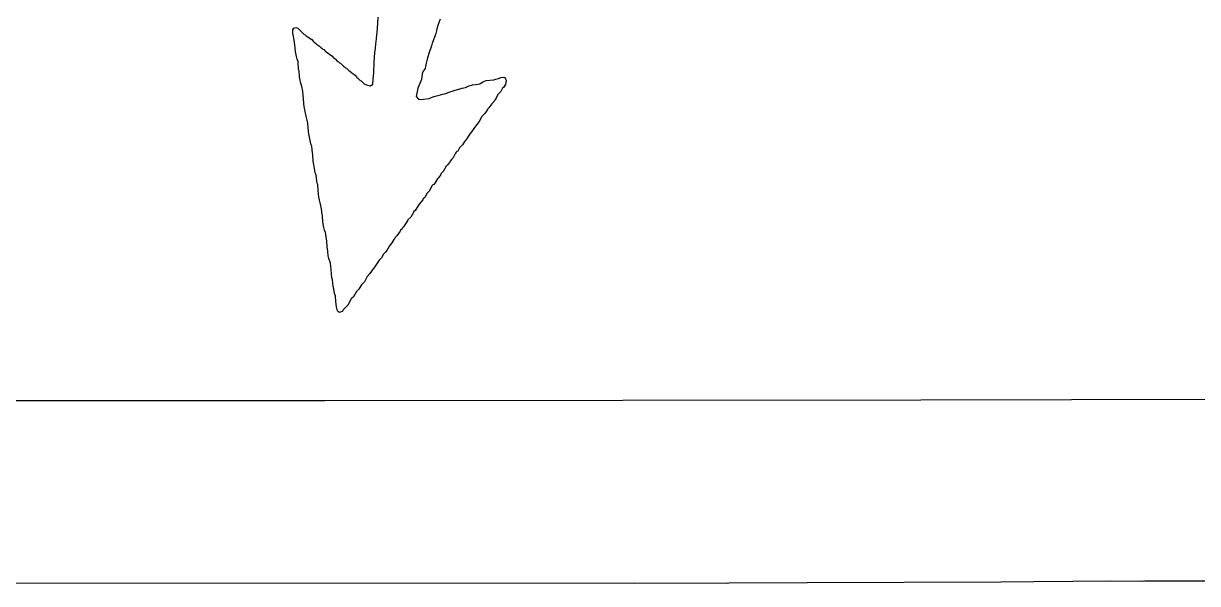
# Model space of a CAD drawing. Header units: inches. Extents: x 0 to 5379, y 0 to 5429.
# Drawn here: x 124.235 to 128.146, y 151.829 to 153.696 of the extents above; entities that cross this region are included whole.
import ezdxf

# ---------------------------------------------------------------- set-up
doc = ezdxf.new("R2010")
doc.units = ezdxf.units.IN
doc.layers.add('Top Overlay', color=2, linetype='Continuous')

msp = doc.modelspace()

# ---------------------------------------------------------------- linework, layer by layer
at = {"layer": 'Top Overlay'}
for p, q in [((125.4153, 153.6951), (125.417, 153.7163)), ((125.6228, 153.7098), (125.6163, 153.6918)), ((125.1319, 153.6747), (125.136, 153.6804)), ((125.1327, 153.6641), (125.1319, 153.6747)), ((125.136, 153.6804), (125.1425, 153.682)), ((125.1425, 153.682), (125.149, 153.6804)), ((125.149, 153.6804), (125.1703, 153.6592)), ((125.4137, 153.6657), (125.4153, 153.6951)), ((125.6106, 153.6714), (125.6089, 153.6616)), ((125.6122, 153.6779), (125.6106, 153.6714)), ((125.6163, 153.6918), (125.6122, 153.6779)), ((125.1368, 153.6404), (125.1327, 153.6641)), ((125.1384, 153.624), (125.1368, 153.6404)), ((125.1703, 153.6592), (125.1735, 153.6575)), ((125.1735, 153.6575), (125.1768, 153.6543)), ((125.1768, 153.6543), (125.1801, 153.6526)), ((125.1801, 153.6526), (125.1956, 153.642)), ((125.1956, 153.642), (125.2005, 153.6371)), ((125.2005, 153.6371), (125.2021, 153.6338)), ((125.2021, 153.6338), (125.2078, 153.6297)), ((125.2078, 153.6297), (125.2111, 153.6265)), ((125.4088, 153.6265), (125.4104, 153.6445)), ((125.4104, 153.6445), (125.4121, 153.6592)), ((125.4121, 153.6592), (125.4137, 153.6657)), ((125.5967, 153.6297), (125.5942, 153.6208)), ((125.6, 153.6379), (125.5967, 153.6297)), ((125.6057, 153.6534), (125.6, 153.6379)), ((125.6089, 153.6616), (125.6057, 153.6534)), ((125.1409, 153.602), (125.1384, 153.624)), ((125.1441, 153.5856), (125.1409, 153.602)), ((125.2111, 153.6265), (125.2144, 153.6248)), ((125.2144, 153.6248), (125.2177, 153.6216)), ((125.2177, 153.6216), (125.2209, 153.6199)), ((125.2209, 153.6199), (125.2258, 153.615)), ((125.2258, 153.615), (125.2291, 153.6134)), ((125.2291, 153.6134), (125.2324, 153.6101)), ((125.2324, 153.6101), (125.2356, 153.6085)), ((125.2356, 153.6085), (125.2438, 153.6003)), ((125.2438, 153.6003), (125.2471, 153.5987)), ((125.2471, 153.5987), (125.2618, 153.5873)), ((125.4031, 153.5668), (125.4055, 153.5987)), ((125.4055, 153.5987), (125.4072, 153.6134)), ((125.4072, 153.6134), (125.4088, 153.6265)), ((125.5853, 153.5954), (125.5795, 153.5766)), ((125.5942, 153.6208), (125.5853, 153.5954)), ((125.1466, 153.5766), (125.1441, 153.5856)), ((125.1498, 153.5685), (125.1466, 153.5766)), ((125.1515, 153.5423), (125.1498, 153.5685)), ((125.2618, 153.5873), (125.2699, 153.5791)), ((125.2699, 153.5791), (125.2732, 153.5775)), ((125.2732, 153.5775), (125.2814, 153.5693)), ((125.2814, 153.5693), (125.2846, 153.5677)), ((125.2846, 153.5677), (125.2879, 153.5644)), ((125.2879, 153.5644), (125.2912, 153.5628)), ((125.2912, 153.5628), (125.301, 153.553)), ((125.301, 153.553), (125.3042, 153.5513)), ((125.3042, 153.5513), (125.3075, 153.5481)), ((125.4015, 153.5309), (125.4031, 153.5668)), ((125.5746, 153.5521), (125.573, 153.5456)), ((125.5763, 153.5636), (125.5746, 153.5521)), ((125.5795, 153.5766), (125.5763, 153.5636)), ((125.1531, 153.5374), (125.1515, 153.5423)), ((125.1547, 153.5178), (125.1531, 153.5374)), ((125.1564, 153.5064), (125.1547, 153.5178)), ((125.3075, 153.5481), (125.3108, 153.5464)), ((125.3108, 153.5464), (125.3189, 153.5383)), ((125.3189, 153.5383), (125.3222, 153.5366)), ((125.3222, 153.5366), (125.3271, 153.5317)), ((125.3271, 153.5317), (125.3304, 153.5301)), ((125.3304, 153.5301), (125.3394, 153.5227)), ((125.3394, 153.5227), (125.3443, 153.5178)), ((125.3443, 153.5178), (125.3451, 153.5154)), ((125.3451, 153.5154), (125.3484, 153.5137)), ((125.3484, 153.5137), (125.3565, 153.5056)), ((125.3998, 153.5097), (125.4015, 153.5309)), ((125.5632, 153.5276), (125.5608, 153.5088)), ((125.5648, 153.5342), (125.5632, 153.5276)), ((125.573, 153.5456), (125.5648, 153.5342)), ((125.8083, 153.5097), (125.8173, 153.5121)), ((125.8173, 153.5121), (125.8254, 153.5154)), ((125.8254, 153.5154), (125.8352, 153.517)), ((125.8352, 153.517), (125.8393, 153.5146)), ((125.8393, 153.5146), (125.841, 153.5113)), ((125.841, 153.5113), (125.8426, 153.5064)), ((125.158, 153.4999), (125.1564, 153.5064)), ((125.1621, 153.486), (125.158, 153.4999)), ((125.1654, 153.4696), (125.1621, 153.486)), ((125.3565, 153.5056), (125.3598, 153.5039)), ((125.3598, 153.5039), (125.3696, 153.4941)), ((125.3696, 153.4941), (125.3778, 153.4909)), ((125.3778, 153.4909), (125.3908, 153.4876)), ((125.3908, 153.4876), (125.3982, 153.4933)), ((125.3982, 153.4933), (125.3998, 153.5097)), ((125.5485, 153.4802), (125.5436, 153.4525)), ((125.5575, 153.5007), (125.5485, 153.4802)), ((125.5608, 153.5088), (125.5575, 153.5007)), ((125.6629, 153.4704), (125.6694, 153.4721)), ((125.6694, 153.4721), (125.6964, 153.4794)), ((125.6964, 153.4794), (125.707, 153.4819)), ((125.707, 153.4819), (125.7168, 153.4868)), ((125.7168, 153.4868), (125.7307, 153.4909)), ((125.7307, 153.4909), (125.7511, 153.4933)), ((125.7511, 153.4933), (125.7576, 153.495)), ((125.7576, 153.495), (125.765, 153.5007)), ((125.765, 153.5007), (125.7764, 153.5056)), ((125.7764, 153.5056), (125.8017, 153.508)), ((125.8017, 153.508), (125.8083, 153.5097)), ((125.8311, 153.4802), (125.8246, 153.4688)), ((125.8336, 153.4827), (125.8311, 153.4802)), ((125.841, 153.4917), (125.8336, 153.4827)), ((125.8426, 153.5064), (125.841, 153.4917)), ((125.167, 153.4566), (125.1654, 153.4696)), ((125.1703, 153.4173), (125.167, 153.4566)), ((125.5436, 153.4525), (125.551, 153.4435)), ((125.551, 153.4435), (125.5624, 153.4419)), ((125.5624, 153.4419), (125.5673, 153.4435)), ((125.5673, 153.4435), (125.5869, 153.4451)), ((125.5869, 153.4451), (125.6016, 153.4517)), ((125.6016, 153.4517), (125.6245, 153.4582)), ((125.6245, 153.4582), (125.631, 153.4598)), ((125.631, 153.4598), (125.6416, 153.4623)), ((125.6416, 153.4623), (125.6547, 153.4672)), ((125.6547, 153.4672), (125.6629, 153.4704)), ((125.8017, 153.4345), (125.7936, 153.4263)), ((125.8034, 153.4378), (125.8017, 153.4345)), ((125.8066, 153.441), (125.8034, 153.4378)), ((125.8083, 153.4443), (125.8066, 153.441)), ((125.8148, 153.459), (125.8083, 153.4443)), ((125.8246, 153.4688), (125.8148, 153.459)), ((125.1719, 153.4092), (125.1703, 153.4173)), ((125.1735, 153.4026), (125.1719, 153.4092)), ((125.1768, 153.3863), (125.1735, 153.4026)), ((125.7723, 153.3953), (125.7609, 153.3839)), ((125.774, 153.3986), (125.7723, 153.3953)), ((125.7805, 153.4084), (125.774, 153.3986)), ((125.7821, 153.4116), (125.7805, 153.4084)), ((125.7846, 153.4141), (125.7821, 153.4116)), ((125.7919, 153.4231), (125.7846, 153.4141)), ((125.7936, 153.4263), (125.7919, 153.4231)), ((125.1801, 153.3732), (125.1768, 153.3863)), ((125.1817, 153.3634), (125.1801, 153.3732)), ((125.1842, 153.3348), (125.1817, 153.3634)), ((125.7527, 153.3691), (125.7372, 153.3487)), ((125.7593, 153.3806), (125.7527, 153.3691)), ((125.7609, 153.3839), (125.7593, 153.3806)), ((125.1858, 153.3283), (125.1842, 153.3348)), ((125.1907, 153.3005), (125.1858, 153.3283)), ((125.7217, 153.3283), (125.7135, 153.3136)), ((125.729, 153.3357), (125.7217, 153.3283)), ((125.7372, 153.3487), (125.729, 153.3357)), ((125.1923, 153.294), (125.1907, 153.3005)), ((125.1956, 153.2858), (125.1923, 153.294)), ((125.1972, 153.2646), (125.1956, 153.2858)), ((125.6874, 153.2809), (125.6817, 153.2703)), ((125.6972, 153.2907), (125.6874, 153.2809)), ((125.7037, 153.3022), (125.6972, 153.2907)), ((125.7062, 153.3046), (125.7037, 153.3022)), ((125.7135, 153.3136), (125.7062, 153.3046)), ((125.1989, 153.2581), (125.1972, 153.2646)), ((125.2005, 153.2368), (125.1989, 153.2581)), ((125.2021, 153.2254), (125.2005, 153.2368)), ((125.6563, 153.2368), (125.6547, 153.2335)), ((125.6612, 153.2417), (125.6563, 153.2368)), ((125.6629, 153.245), (125.6612, 153.2417)), ((125.6661, 153.2482), (125.6629, 153.245)), ((125.6743, 153.263), (125.6661, 153.2482)), ((125.6759, 153.2662), (125.6743, 153.263)), ((125.6784, 153.2687), (125.6759, 153.2662)), ((125.6817, 153.2703), (125.6784, 153.2687)), ((125.2054, 153.2058), (125.2021, 153.2254)), ((125.207, 153.1992), (125.2054, 153.2058)), ((125.2095, 153.1902), (125.207, 153.1992)), ((125.6335, 153.2025), (125.6269, 153.196)), ((125.6433, 153.2205), (125.6335, 153.2025)), ((125.6473, 153.2246), (125.6433, 153.2205)), ((125.6547, 153.2335), (125.6473, 153.2246)), ((125.2119, 153.1698), (125.2095, 153.1902)), ((125.2136, 153.1633), (125.2119, 153.1698)), ((125.2152, 153.1584), (125.2136, 153.1633)), ((125.2168, 153.1388), (125.2152, 153.1584)), ((125.6016, 153.1592), (125.5983, 153.1576)), ((125.6057, 153.1633), (125.6016, 153.1592)), ((125.6122, 153.1747), (125.6057, 153.1633)), ((125.6139, 153.178), (125.6122, 153.1747)), ((125.6171, 153.1813), (125.6139, 153.178)), ((125.6253, 153.1927), (125.6171, 153.1813)), ((125.6269, 153.196), (125.6253, 153.1927)), ((125.2193, 153.1167), (125.2168, 153.1388)), ((125.5795, 153.1306), (125.5714, 153.1159)), ((125.5861, 153.1371), (125.5795, 153.1306)), ((125.5959, 153.1551), (125.5861, 153.1371)), ((125.5983, 153.1576), (125.5959, 153.1551)), ((125.2209, 153.1069), (125.2193, 153.1167)), ((125.2242, 153.0939), (125.2209, 153.1069)), ((125.2275, 153.0775), (125.2242, 153.0939)), ((125.5534, 153.093), (125.5395, 153.0726)), ((125.5648, 153.1077), (125.5534, 153.093)), ((125.5665, 153.111), (125.5648, 153.1077)), ((125.5714, 153.1159), (125.5665, 153.111)), ((125.2291, 153.0677), (125.2275, 153.0775)), ((125.2307, 153.053), (125.2291, 153.0677)), ((125.2324, 153.035), (125.2307, 153.053)), ((125.5256, 153.0506), (125.5158, 153.0408)), ((125.5338, 153.0653), (125.5256, 153.0506)), ((125.5354, 153.0685), (125.5338, 153.0653)), ((125.5395, 153.0726), (125.5354, 153.0685)), ((125.2356, 153.0154), (125.2324, 153.035)), ((125.2373, 153.0073), (125.2356, 153.0154)), ((125.2405, 152.9991), (125.2373, 153.0073)), ((125.4897, 153.0032), (125.4791, 152.9877)), ((125.4913, 153.0064), (125.4897, 153.0032)), ((125.4962, 153.0113), (125.4913, 153.0064)), ((125.4979, 153.0146), (125.4962, 153.0113)), ((125.5011, 153.0179), (125.4979, 153.0146)), ((125.5028, 153.0211), (125.5011, 153.0179)), ((125.5142, 153.0375), (125.5028, 153.0211)), ((125.5158, 153.0408), (125.5142, 153.0375)), ((125.2422, 152.9926), (125.2405, 152.9991)), ((125.2438, 152.9844), (125.2422, 152.9926)), ((125.2454, 152.9697), (125.2438, 152.9844)), ((125.2471, 152.9517), (125.2454, 152.9697)), ((125.4619, 152.964), (125.4546, 152.955)), ((125.4684, 152.9754), (125.4619, 152.964)), ((125.4717, 152.9787), (125.4684, 152.9754)), ((125.4733, 152.9819), (125.4717, 152.9787)), ((125.4791, 152.9877), (125.4733, 152.9819)), ((125.2487, 152.937), (125.2471, 152.9517)), ((125.2503, 152.9207), (125.2487, 152.937)), ((125.4341, 152.9264), (125.4276, 152.9149)), ((125.4407, 152.9329), (125.4341, 152.9264)), ((125.4448, 152.9386), (125.4407, 152.9329)), ((125.4546, 152.955), (125.4448, 152.9386)), ((125.252, 152.9125), (125.2503, 152.9207)), ((125.2577, 152.897), (125.252, 152.9125)), ((125.2601, 152.8749), (125.2577, 152.897)), ((125.4178, 152.9035), (125.4015, 152.8806)), ((125.4194, 152.9068), (125.4178, 152.9035)), ((125.4276, 152.9149), (125.4194, 152.9068)), ((125.2626, 152.848), (125.2601, 152.8749)), ((125.2642, 152.8414), (125.2626, 152.848)), ((125.3802, 152.8529), (125.3704, 152.8349)), ((125.3892, 152.8619), (125.3802, 152.8529)), ((125.3998, 152.8774), (125.3892, 152.8619)), ((125.4015, 152.8806), (125.3998, 152.8774)), ((125.2667, 152.8194), (125.2642, 152.8414)), ((125.2683, 152.8112), (125.2667, 152.8194)), ((125.2708, 152.7957), (125.2683, 152.8112)), ((125.3524, 152.8104), (125.3443, 152.8022)), ((125.359, 152.8218), (125.3524, 152.8104)), ((125.3606, 152.8251), (125.359, 152.8218)), ((125.3704, 152.8349), (125.3606, 152.8251)), ((125.274, 152.7875), (125.2708, 152.7957)), ((125.2757, 152.7679), (125.274, 152.7875)), ((125.2773, 152.7516), (125.2757, 152.7679)), ((125.3263, 152.7777), (125.3149, 152.7565)), ((125.3288, 152.7802), (125.3263, 152.7777)), ((125.3345, 152.7842), (125.3288, 152.7802)), ((125.3443, 152.8022), (125.3345, 152.7842)), ((125.2806, 152.7385), (125.2773, 152.7516)), ((125.2846, 152.7344), (125.2806, 152.7385)), ((125.2879, 152.7328), (125.2846, 152.7344)), ((125.2928, 152.7344), (125.2879, 152.7328)), ((125.2961, 152.736), (125.2928, 152.7344)), ((125.2985, 152.7385), (125.2961, 152.736)), ((125.3002, 152.7418), (125.2985, 152.7385)), ((125.3149, 152.7565), (125.3002, 152.7418)), ((122.5758, 152.4403), (125.2389, 152.4387)), ((125.2389, 152.4387), (127.2248, 152.4411)), ((127.2248, 152.4411), (127.7264, 152.4428)), ((127.7264, 152.4428), (128.3538, 152.4444)), ((126.2698, 151.8293), (124.0838, 151.8309)), ((126.5754, 151.8309), (126.2698, 151.8293)), ((126.5803, 151.8293), (126.5754, 151.8309)), ((126.586, 151.8301), (126.5803, 151.8293)), ((126.8458, 151.8317), (126.586, 151.8301)), ((127.4911, 151.8334), (126.8458, 151.8317)), ((127.6006, 151.835), (127.4911, 151.8334)), ((127.8604, 151.8366), (127.6006, 151.835)), ((127.9559, 151.8358), (127.8604, 151.8366)), ((127.9608, 151.8374), (127.9559, 151.8358)), ((127.9657, 151.8358), (127.9608, 151.8374)), ((127.9706, 151.8374), (127.9657, 151.8358)), ((128.0842, 151.8366), (127.9706, 151.8374)), ((128.3529, 151.8374), (128.0842, 151.8366))]:
    msp.add_line(p, q, dxfattribs=at)

doc.saveas('drawing.dxf')
